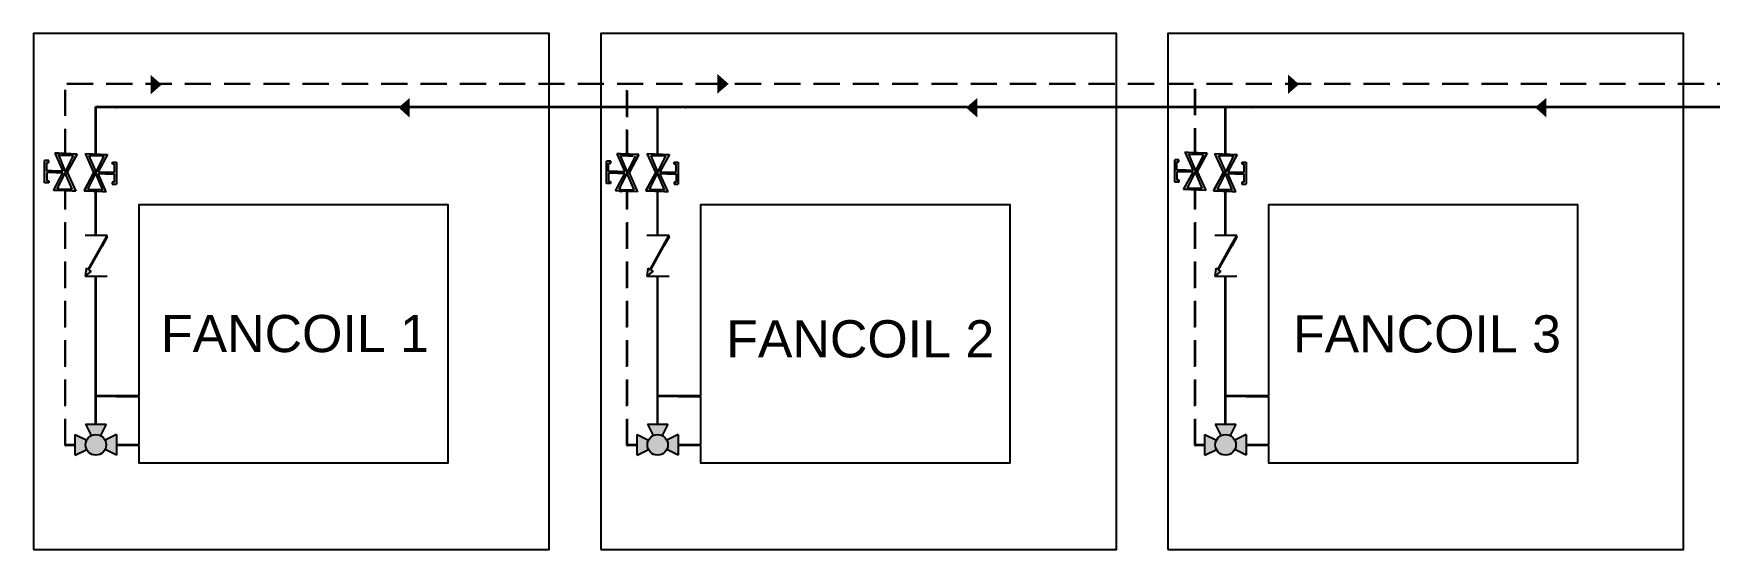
# Model space of a CAD drawing. Header units: millimetres. Extents: x -3738 to 3262, y -2165 to 2136.
# Drawn here: x -3738 to -2113, y 1636 to 2136 of the extents above; entities that cross this region are included whole.
import ezdxf

# ---------------------------------------------------------------- set-up
doc = ezdxf.new("R2010")
doc.units = ezdxf.units.MM
doc.linetypes.add('DASHEDX2', pattern=[38.1, 25.4, -12.7])
doc.styles.get("Standard").update_dxf_attribs({"font": 'arial.ttf'})

msp = doc.modelspace()

# ---------------------------------------------------------------- hatches: boundary and pattern name
h = msp.add_hatch(color=256)
h.set_gradient(color1=(255, 255, 255), tint=1)
h.paths.add_polyline_path([(-3624.1, 2077.5), (-3613.3, 2087), (-3624.1, 2096.5), (-3624.1, 2087.7)])
h = msp.add_hatch(color=256)
h.set_gradient(color1=(255, 255, 255), tint=1)
h.paths.add_polyline_path([(-3074.4, 2078.3), (-3063.6, 2087.7), (-3074.4, 2097.2), (-3074.4, 2088.4)])
h = msp.add_hatch(color=256)
h.set_gradient(color1=(255, 255, 255), tint=1)
h.paths.add_polyline_path([(-2521.3, 2077.9), (-2510.5, 2087.3), (-2521.3, 2096.8), (-2521.3, 2088)])
h = msp.add_hatch(color=256)
h.set_gradient(color1=(255, 255, 255), tint=1)
h.paths.add_polyline_path([(-3372.8, 2074.1), (-3383.7, 2064.8), (-3373, 2055.2), (-3372.9, 2064)])
h = msp.add_hatch(color=256)
h.set_gradient(color1=(255, 255, 255), tint=1)
h.paths.add_polyline_path([(-2822.4, 2074.1), (-2833.3, 2064.7), (-2822.6, 2055.2), (-2822.5, 2063.9)])
h = msp.add_hatch(color=256)
h.set_gradient(color1=(255, 255, 255), tint=1)
h.paths.add_polyline_path([(-2270.7, 2074.2), (-2281.6, 2064.9), (-2270.9, 2055.3), (-2270.8, 2064.1)])
h = msp.add_hatch(color=256)
h.set_gradient(color1=(255, 255, 255), tint=1)
h.paths.add_polyline_path([(-3709, 2003), (-3715.8, 2003.2), (-3719.8, 2003.4), (-3724.8, 2003.4), (-3724.8, 2011.4), (-3722.8, 2011.4), (-3722.8, 2013.4), (-3726.8, 2013.4), (-3726.8, 1991.8), (-3722.8, 1991.8), (-3722.8, 1993.8), (-3724.8, 1993.8), (-3724.8, 2001.8), (-3719.8, 2001.8), (-3715.8, 2001.6), (-3709, 2001.4), (-3718.2, 1984.5), (-3696.6, 1983.7), (-3705, 2002), (-3695.3, 2019.7), (-3716.9, 2020.5)])
h.paths.add_polyline_path([(-3713.4, 2018.8), (-3711.6, 2018.7), (-3700.8, 2018.4), (-3699, 2018.3), (-3706.8, 2002.9)], flags=16)
h.paths.add_polyline_path([(-3706.8, 2001.3), (-3700.2, 1985.6), (-3702, 1985.7), (-3712.8, 1986.1), (-3714.6, 1986.1)], flags=16)
h = msp.add_hatch(color=256)
h.set_gradient(color1=(255, 255, 255), tint=1)
h.paths.add_polyline_path([(-3674.9, 2000.8), (-3668.2, 2000.5), (-3664.2, 2000.4), (-3659.2, 2000.4), (-3659.2, 1992.4), (-3661.2, 1992.4), (-3661.2, 1990.4), (-3657.1, 1990.4), (-3657.1, 2012), (-3661.1, 2012), (-3661.1, 2010), (-3659.1, 2010), (-3659.1, 2002), (-3664.1, 2002), (-3668.1, 2002.1), (-3674.9, 2002.4), (-3665.7, 2019.3), (-3687.3, 2020.1), (-3679, 2001.7), (-3688.6, 1984), (-3667, 1983.2)])
h.paths.add_polyline_path([(-3670.5, 1984.9), (-3672.3, 1985), (-3683.1, 1985.4), (-3684.9, 1985.5), (-3677.2, 2000.8)], flags=16)
h.paths.add_polyline_path([(-3677.1, 2002.5), (-3683.8, 2018.1), (-3682, 2018.1), (-3671.2, 2017.7), (-3669.4, 2017.6)], flags=16)
h = msp.add_hatch(color=256)
h.set_gradient(color1=(255, 255, 255), tint=1)
h.paths.add_polyline_path([(-3164.2, 2002.4), (-3170.9, 2002.7), (-3174.9, 2002.8), (-3179.9, 2002.8), (-3179.9, 2010.8), (-3177.9, 2010.8), (-3177.9, 2012.8), (-3182, 2012.8), (-3182, 1991.2), (-3178, 1991.2), (-3178, 1993.2), (-3180, 1993.2), (-3180, 2001.2), (-3175, 2001.2), (-3171, 2001), (-3164.2, 2000.8), (-3173.4, 1983.9), (-3151.8, 1983.1), (-3160.1, 2001.5), (-3150.5, 2019.2), (-3172.1, 2019.9)])
h.paths.add_polyline_path([(-3168.6, 2018.2), (-3166.8, 2018.2), (-3156, 2017.8), (-3154.2, 2017.7), (-3161.9, 2002.3)], flags=16)
h.paths.add_polyline_path([(-3162, 2000.7), (-3155.3, 1985.1), (-3157.1, 1985.1), (-3167.9, 1985.5), (-3169.7, 1985.6)], flags=16)
h = msp.add_hatch(color=256)
h.set_gradient(color1=(255, 255, 255), tint=1)
h.paths.add_polyline_path([(-3130.2, 2000.8), (-3123.5, 2000.5), (-3119.5, 2000.4), (-3114.5, 2000.4), (-3114.5, 1992.4), (-3116.5, 1992.4), (-3116.5, 1990.4), (-3112.4, 1990.4), (-3112.4, 2012), (-3116.4, 2012), (-3116.4, 2010), (-3114.4, 2010), (-3114.4, 2002), (-3119.4, 2002), (-3123.4, 2002.1), (-3130.2, 2002.4), (-3121, 2019.3), (-3142.6, 2020.1), (-3134.3, 2001.7), (-3143.9, 1984), (-3122.3, 1983.2)])
h.paths.add_polyline_path([(-3125.8, 1984.9), (-3127.6, 1985), (-3138.4, 1985.4), (-3140.2, 1985.5), (-3132.5, 2000.8)], flags=16)
h.paths.add_polyline_path([(-3132.4, 2002.5), (-3139.1, 2018.1), (-3137.3, 2018.1), (-3126.5, 2017.7), (-3124.7, 2017.6)], flags=16)
h = msp.add_hatch(color=256)
h.set_gradient(color1=(255, 255, 255), tint=1)
h.paths.add_polyline_path([(-2613.2, 2003.8), (-2620, 2004.1), (-2624, 2004.2), (-2629, 2004.2), (-2629, 2012.2), (-2627, 2012.2), (-2627, 2014.2), (-2631, 2014.2), (-2631, 1992.6), (-2627, 1992.6), (-2627, 1994.6), (-2629, 1994.6), (-2629, 2002.6), (-2624, 2002.6), (-2620, 2002.5), (-2613.2, 2002.2), (-2622.5, 1985.3), (-2600.8, 1984.5), (-2609.2, 2002.9), (-2599.5, 2020.6), (-2621.2, 2021.4)])
h.paths.add_polyline_path([(-2617.6, 2019.7), (-2615.8, 2019.6), (-2605, 2019.2), (-2603.2, 2019.1), (-2611, 2003.8)], flags=16)
h.paths.add_polyline_path([(-2611, 2002.1), (-2604.4, 1986.5), (-2606.2, 1986.5), (-2617, 1986.9), (-2618.8, 1987)], flags=16)
h = msp.add_hatch(color=256)
h.set_gradient(color1=(255, 255, 255), tint=1)
h.paths.add_polyline_path([(-2579.6, 2000.8), (-2572.9, 2000.5), (-2568.9, 2000.4), (-2563.9, 2000.4), (-2563.9, 1992.4), (-2565.9, 1992.4), (-2565.9, 1990.4), (-2561.8, 1990.4), (-2561.8, 2012), (-2565.8, 2012), (-2565.8, 2010), (-2563.8, 2010), (-2563.8, 2002), (-2568.8, 2002), (-2572.8, 2002.1), (-2579.6, 2002.4), (-2570.4, 2019.3), (-2592, 2020.1), (-2583.6, 2001.7), (-2593.3, 1984), (-2571.7, 1983.2)])
h.paths.add_polyline_path([(-2575.2, 1984.9), (-2577, 1985), (-2587.8, 1985.4), (-2589.6, 1985.5), (-2581.8, 2000.8)], flags=16)
h.paths.add_polyline_path([(-2581.8, 2002.5), (-2588.5, 2018.1), (-2586.7, 2018.1), (-2575.9, 2017.7), (-2574.1, 2017.6)], flags=16)
h = msp.add_hatch(color=256)
h.set_gradient(color1=(255, 255, 255), tint=1)
h.paths.add_polyline_path([(-3683.8, 1907.5), (-3671.1, 1930.3), (-3666, 1939.5), (-3666, 1940.9), (-3666.1, 1940.9), (-3671.8, 1930.6), (-3684.5, 1907.9), (-3686.6, 1909.1), (-3687.6, 1901.4), (-3681.6, 1906.3)])
h = msp.add_hatch(color=256)
h.set_gradient(color1=(255, 255, 255), tint=1)
h.paths.add_polyline_path([(-3139.1, 1907.5), (-3126.4, 1930.3), (-3121.3, 1939.5), (-3121.3, 1940.9), (-3121.4, 1940.9), (-3127.1, 1930.6), (-3139.8, 1907.9), (-3141.9, 1909.1), (-3142.9, 1901.4), (-3136.9, 1906.3)])
h = msp.add_hatch(color=256)
h.set_gradient(color1=(255, 255, 255), tint=1)
h.paths.add_polyline_path([(-2588.5, 1907.5), (-2575.8, 1930.3), (-2570.7, 1939.5), (-2570.7, 1940.9), (-2570.8, 1940.9), (-2576.5, 1930.6), (-2589.1, 1907.9), (-2591.3, 1909.1), (-2592.3, 1901.4), (-2586.3, 1906.3)])
h = msp.add_hatch(color=256)
h.set_gradient(color1=(255, 255, 255), tint=1)
h.paths.add_polyline_path([(-3697.1, 1727.9), (-3686, 1733.4, -0.116434), (-3687.1, 1737.9, -0.116434), (-3686, 1742.3), (-3697.1, 1747.9)])
h.paths.add_polyline_path([(-3657.1, 1747.9), (-3668.1, 1742.3, -0.116434), (-3667.1, 1737.9, -0.116434), (-3668.1, 1733.4), (-3657.1, 1727.9)])
h.paths.add_polyline_path([(-3667.1, 1757.9), (-3687.1, 1757.9), (-3681.5, 1746.8, -0.236068), (-3672.6, 1746.8)])
h.paths.add_polyline_path([(-3667.1, 1737.9, 1), (-3687.1, 1737.9, 1)])
h = msp.add_hatch(color=256)
h.set_gradient(color1=(255, 255, 255), tint=1)
h.paths.add_polyline_path([(-3152.4, 1727.9), (-3141.3, 1733.4, -0.116434), (-3142.4, 1737.9, -0.116434), (-3141.3, 1742.3), (-3152.4, 1747.9)])
h.paths.add_polyline_path([(-3112.4, 1747.9), (-3123.4, 1742.3, -0.116434), (-3122.4, 1737.9, -0.116434), (-3123.4, 1733.4), (-3112.4, 1727.9)])
h.paths.add_polyline_path([(-3122.4, 1757.9), (-3142.4, 1757.9), (-3136.8, 1746.8, -0.236068), (-3127.9, 1746.8)])
h.paths.add_polyline_path([(-3122.4, 1737.9, 1), (-3142.4, 1737.9, 1)])
h = msp.add_hatch(color=256)
h.set_gradient(color1=(255, 255, 255), tint=1)
h.paths.add_polyline_path([(-2601.7, 1727.9), (-2590.7, 1733.4, -0.116434), (-2591.7, 1737.9, -0.116434), (-2590.7, 1742.3), (-2601.7, 1747.9)])
h.paths.add_polyline_path([(-2561.7, 1747.9), (-2572.8, 1742.3, -0.116434), (-2571.7, 1737.9, -0.116434), (-2572.8, 1733.4), (-2561.7, 1727.9)])
h.paths.add_polyline_path([(-2571.7, 1757.9), (-2591.7, 1757.9), (-2586.2, 1746.8, -0.236068), (-2577.3, 1746.8)])
h.paths.add_polyline_path([(-2571.7, 1737.9, 1), (-2591.7, 1737.9, 1)])

# ---------------------------------------------------------------- linework, layer by layer
at = {"linetype": 'DASHEDX2'}
for p, q in [((-98.4, 2087.8), (-3706.9, 2087.8)), ((-3706.9, 2018.6), (-3706.9, 2087.8)), ((-98.4, 2087.3), (-3706.4, 2087.3)), ((-3706.4, 2018.6), (-3706.4, 2087.3)), ((-3162.2, 2018), (-3162.2, 2087.3)), ((-3161.7, 2017.5), (-3161.7, 2087.3)), ((-2611.5, 2019.4), (-2611.5, 2087.3)), ((-2611, 2019.4), (-2611, 2087.3)), ((-2555.7, 2064.9), (-2555.2, 2064.9)), ((-3706.9, 2003.3), (-3706.9, 2001.1)), ((-3706.4, 2003.6), (-3706.4, 2000.4)), ((-3162.4, 2003.5), (-3162.4, 1999.8)), ((-3161.9, 2002.3), (-3161.9, 2000.6)), ((-2611.3, 2004.5), (-2611.3, 2001.6)), ((-2610.8, 2004.1), (-2610.8, 2001.6)), ((-3706.9, 1737.3), (-3706.9, 1985.5)), ((-3706.4, 1737.8), (-3706.4, 1985.5)), ((-3162.2, 1737.3), (-3162.2, 1984.8)), ((-3161.7, 1737.8), (-3161.7, 1984.8)), ((-2611.5, 1737.3), (-2611.5, 1986.4)), ((-2611, 1737.8), (-2611, 1986.3))]:
    msp.add_line(p, q, dxfattribs=at)
for p, q in [((-3237.6, 2065.4), (-3677.3, 2065.4)), ((-3677.3, 2017.9), (-3677.3, 2065.4)), ((-3657.1, 2064.9), (-3676.8, 2064.9)), ((-3676.8, 2017.9), (-3676.8, 2064.9)), ((-3657.1, 2064.9), (-3656.6, 2064.9)), ((-3132.6, 2064.9), (-3656.6, 2064.9)), ((-387.6, 2065.4), (-3237.6, 2065.4)), ((-3132.6, 2017.9), (-3132.6, 2064.9)), ((-3105.7, 2064.9), (-3132.1, 2064.9)), ((-3132.1, 2017.9), (-3132.1, 2064.9)), ((-3105.7, 2064.9), (-3105.2, 2064.9)), ((-2582, 2064.9), (-3105.2, 2064.9)), ((-2582, 2017.9), (-2582, 2064.9)), ((-2555.7, 2064.9), (-2581.5, 2064.9)), ((-2581.5, 2017.9), (-2581.5, 2064.9)), ((-2031.7, 2064.9), (-2555.2, 2064.9)), ((-3713.3, 2020.4), (-3716.9, 2020.5)), ((-3716.9, 2020.5), (-3695.3, 2019.7)), ((-3716.9, 2020.5), (-3709, 2003)), ((-3711.6, 2018.7), (-3713.4, 2018.8)), ((-3713.4, 2018.8), (-3706.8, 2002.9)), ((-3695.3, 2019.7), (-3713.3, 2020.4)), ((-3711.6, 2018.7), (-3700.8, 2018.4)), ((-3699, 2018.3), (-3706.8, 2002.9)), ((-3705, 2002), (-3695.3, 2019.7)), ((-3695.3, 2019.7), (-3705, 2002)), ((-3700.8, 2018.4), (-3699, 2018.3)), ((-3695.3, 2019.7), (-3698.9, 2019.9)), ((-3679, 2001.7), (-3687.3, 2020.1)), ((-3687.3, 2020.1), (-3669.3, 2019.4)), ((-3687.3, 2020.1), (-3683.7, 2019.9)), ((-3679, 2001.7), (-3687.3, 2020.1)), ((-3687.3, 2020.1), (-3665.7, 2019.3)), ((-3682, 2018.1), (-3683.8, 2018.1)), ((-3683.8, 2018.1), (-3677.1, 2002.5)), ((-3671.2, 2017.7), (-3682, 2018.1)), ((-3669.4, 2017.6), (-3677.1, 2002.5)), ((-3665.7, 2019.3), (-3674.9, 2002.4)), ((-3671.2, 2017.7), (-3669.4, 2017.6)), ((-3669.3, 2019.4), (-3665.7, 2019.3)), ((-3168.5, 2019.8), (-3172.1, 2019.9)), ((-3172.1, 2019.9), (-3150.5, 2019.2)), ((-3172.1, 2019.9), (-3164.2, 2002.4)), ((-3166.8, 2018.2), (-3168.6, 2018.2)), ((-3168.6, 2018.2), (-3161.9, 2002.3)), ((-3150.5, 2019.2), (-3168.5, 2019.8)), ((-3166.8, 2018.2), (-3156, 2017.8)), ((-3154.2, 2017.7), (-3161.9, 2002.3)), ((-3160.1, 2001.5), (-3150.5, 2019.2)), ((-3150.5, 2019.2), (-3160.1, 2001.5)), ((-3134.3, 2001.7), (-3142.6, 2020.1)), ((-3142.6, 2020.1), (-3124.6, 2019.4)), ((-3142.6, 2020.1), (-3139, 2019.9)), ((-3134.3, 2001.7), (-3142.6, 2020.1)), ((-3142.6, 2020.1), (-3121, 2019.3)), ((-3137.3, 2018.1), (-3139.1, 2018.1)), ((-3139.1, 2018.1), (-3132.4, 2002.5)), ((-3126.5, 2017.7), (-3137.3, 2018.1)), ((-3124.7, 2017.6), (-3132.4, 2002.5)), ((-3121, 2019.3), (-3130.2, 2002.4)), ((-3126.5, 2017.7), (-3124.7, 2017.6)), ((-3124.6, 2019.4), (-3121, 2019.3)), ((-2617.6, 2021.2), (-2621.2, 2021.4)), ((-2621.2, 2021.4), (-2599.5, 2020.6)), ((-2621.2, 2021.4), (-2613.2, 2003.8)), ((-2599.5, 2020.6), (-2617.6, 2021.2)), ((-2615.8, 2019.6), (-2617.6, 2019.7)), ((-2617.6, 2019.7), (-2611, 2003.8)), ((-2615.8, 2019.6), (-2605, 2019.2)), ((-2603.2, 2019.1), (-2611, 2003.8)), ((-2609.2, 2002.9), (-2599.5, 2020.6)), ((-2599.5, 2020.6), (-2609.2, 2002.9)), ((-2605, 2019.2), (-2603.2, 2019.1)), ((-2599.5, 2020.6), (-2603.1, 2020.7)), ((-2583.6, 2001.7), (-2592, 2020.1)), ((-2592, 2020.1), (-2574, 2019.4)), ((-2592, 2020.1), (-2588.4, 2019.9)), ((-2583.6, 2001.7), (-2592, 2020.1)), ((-2592, 2020.1), (-2570.4, 2019.3)), ((-2586.7, 2018.1), (-2588.5, 2018.1)), ((-2588.5, 2018.1), (-2581.8, 2002.5)), ((-2575.9, 2017.7), (-2586.7, 2018.1)), ((-2574.1, 2017.6), (-2581.8, 2002.5)), ((-2570.4, 2019.3), (-2579.6, 2002.4)), ((-2575.9, 2017.7), (-2574.1, 2017.6)), ((-2574, 2019.4), (-2570.4, 2019.3)), ((-3722.8, 2013.4), (-3726.8, 2013.4)), ((-3726.8, 1991.8), (-3726.8, 2013.4)), ((-3724.8, 2003.4), (-3724.8, 2011.4)), ((-3724.8, 2011.4), (-3722.8, 2011.4)), ((-3719.8, 2003.4), (-3724.8, 2003.4)), ((-3719.8, 2001.8), (-3724.8, 2001.8)), ((-3724.8, 2001.8), (-3724.8, 1993.8)), ((-3722.8, 2011.4), (-3722.8, 2013.4)), ((-3715.8, 2003.2), (-3719.8, 2003.4)), ((-3715.8, 2001.6), (-3719.8, 2001.8)), ((-3718.2, 1984.5), (-3709, 2001.4)), ((-3709, 2003), (-3715.8, 2003.2)), ((-3709, 2001.4), (-3715.8, 2001.6)), ((-3714.6, 1986.1), (-3706.8, 2001.3)), ((-3700.2, 1985.6), (-3706.8, 2001.3)), ((-3705, 2002), (-3696.6, 1983.7)), ((-3705, 2002), (-3696.6, 1983.7)), ((-3679, 2001.7), (-3688.6, 1984)), ((-3688.6, 1984), (-3679, 2001.7)), ((-3684.9, 1985.5), (-3677.2, 2000.8)), ((-3677.3, 2000.6), (-3677.3, 2002.9)), ((-3670.5, 1984.9), (-3677.2, 2000.8)), ((-3676.8, 2000), (-3676.8, 2003.1)), ((-3674.9, 2002.4), (-3668.1, 2002.1)), ((-3674.9, 2000.8), (-3668.2, 2000.5)), ((-3667, 1983.2), (-3674.9, 2000.8)), ((-3668.2, 2000.5), (-3664.2, 2000.4)), ((-3668.1, 2002.1), (-3664.1, 2002)), ((-3664.2, 2000.4), (-3659.2, 2000.4)), ((-3664.1, 2002), (-3659.1, 2002)), ((-3661.1, 2010), (-3661.1, 2012)), ((-3661.1, 2012), (-3657.1, 2012)), ((-3659.1, 2010), (-3661.1, 2010)), ((-3659.2, 2000.4), (-3659.2, 1992.4)), ((-3659.1, 2002), (-3659.1, 2010)), ((-3657.1, 2012), (-3657.1, 1990.4)), ((-3177.9, 2012.8), (-3182, 2012.8)), ((-3182, 1991.2), (-3182, 2012.8)), ((-3175, 2001.2), (-3180, 2001.2)), ((-3180, 2001.2), (-3180, 1993.2)), ((-3179.9, 2002.8), (-3179.9, 2010.8)), ((-3179.9, 2010.8), (-3177.9, 2010.8)), ((-3174.9, 2002.8), (-3179.9, 2002.8)), ((-3177.9, 2010.8), (-3177.9, 2012.8)), ((-3171, 2001), (-3175, 2001.2)), ((-3170.9, 2002.7), (-3174.9, 2002.8)), ((-3173.4, 1983.9), (-3164.2, 2000.8)), ((-3164.2, 2000.8), (-3171, 2001)), ((-3164.2, 2002.4), (-3170.9, 2002.7)), ((-3169.7, 1985.6), (-3162, 2000.7)), ((-3155.3, 1985.1), (-3162, 2000.7)), ((-3160.1, 2001.5), (-3151.8, 1983.1)), ((-3160.1, 2001.5), (-3151.8, 1983.1)), ((-3134.3, 2001.7), (-3143.9, 1984)), ((-3143.9, 1984), (-3134.3, 2001.7)), ((-3140.2, 1985.5), (-3132.5, 2000.8)), ((-3132.6, 2000.6), (-3132.6, 2002.9)), ((-3125.8, 1984.9), (-3132.5, 2000.8)), ((-3132.1, 2000), (-3132.1, 2003.1)), ((-3130.2, 2002.4), (-3123.4, 2002.1)), ((-3130.2, 2000.8), (-3123.5, 2000.5)), ((-3122.3, 1983.2), (-3130.2, 2000.8)), ((-3123.5, 2000.5), (-3119.5, 2000.4)), ((-3123.4, 2002.1), (-3119.4, 2002)), ((-3119.5, 2000.4), (-3114.5, 2000.4)), ((-3119.4, 2002), (-3114.4, 2002)), ((-3116.4, 2010), (-3116.4, 2012)), ((-3116.4, 2012), (-3112.4, 2012)), ((-3114.4, 2010), (-3116.4, 2010)), ((-3114.5, 2000.4), (-3114.5, 1992.4)), ((-3114.4, 2002), (-3114.4, 2010)), ((-3112.4, 2012), (-3112.4, 1990.4)), ((-2627, 2014.2), (-2631, 2014.2)), ((-2631, 1992.6), (-2631, 2014.2)), ((-2629, 2004.2), (-2629, 2012.2)), ((-2629, 2012.2), (-2627, 2012.2)), ((-2624, 2004.2), (-2629, 2004.2)), ((-2624, 2002.6), (-2629, 2002.6)), ((-2629, 2002.6), (-2629, 1994.6)), ((-2627, 2012.2), (-2627, 2014.2)), ((-2620, 2004.1), (-2624, 2004.2)), ((-2620, 2002.5), (-2624, 2002.6)), ((-2622.5, 1985.3), (-2613.2, 2002.2)), ((-2613.2, 2003.8), (-2620, 2004.1)), ((-2613.2, 2002.2), (-2620, 2002.5)), ((-2618.8, 1987), (-2611, 2002.1)), ((-2604.4, 1986.5), (-2611, 2002.1)), ((-2609.2, 2002.9), (-2600.8, 1984.5)), ((-2609.2, 2002.9), (-2600.8, 1984.5)), ((-2583.6, 2001.7), (-2593.3, 1984)), ((-2593.3, 1984), (-2583.6, 2001.7)), ((-2589.6, 1985.5), (-2581.8, 2000.8)), ((-2582, 2000.6), (-2582, 2002.9)), ((-2575.2, 1984.9), (-2581.8, 2000.8)), ((-2581.5, 2000), (-2581.5, 2003.1)), ((-2579.6, 2002.4), (-2572.8, 2002.1)), ((-2579.6, 2000.8), (-2572.9, 2000.5)), ((-2571.7, 1983.2), (-2579.6, 2000.8)), ((-2572.9, 2000.5), (-2568.9, 2000.4)), ((-2572.8, 2002.1), (-2568.8, 2002)), ((-2568.9, 2000.4), (-2563.9, 2000.4)), ((-2568.8, 2002), (-2563.8, 2002)), ((-2565.8, 2010), (-2565.8, 2012)), ((-2565.8, 2012), (-2561.8, 2012)), ((-2563.8, 2010), (-2565.8, 2010)), ((-2563.9, 2000.4), (-2563.9, 1992.4)), ((-2563.8, 2002), (-2563.8, 2010)), ((-2561.8, 2012), (-2561.8, 1990.4)), ((-3722.8, 1991.8), (-3726.8, 1991.8)), ((-3724.8, 1993.8), (-3722.8, 1993.8)), ((-3722.8, 1993.8), (-3722.8, 1991.8)), ((-3714.6, 1984.3), (-3718.2, 1984.5)), ((-3696.6, 1983.7), (-3718.2, 1984.5)), ((-3712.8, 1986.1), (-3714.6, 1986.1)), ((-3696.6, 1983.7), (-3714.6, 1984.3)), ((-3712.8, 1986.1), (-3702, 1985.7)), ((-3702, 1985.7), (-3700.2, 1985.6)), ((-3696.6, 1983.7), (-3700.2, 1983.8)), ((-3688.6, 1984), (-3670.6, 1983.4)), ((-3688.6, 1984), (-3685, 1983.9)), ((-3667, 1983.2), (-3688.6, 1984)), ((-3683.1, 1985.4), (-3684.9, 1985.5)), ((-3672.3, 1985), (-3683.1, 1985.4)), ((-3677.3, 1940.9), (-3677.3, 1985.2)), ((-3676.8, 1940.9), (-3676.8, 1985.2)), ((-3672.3, 1985), (-3670.5, 1984.9)), ((-3670.6, 1983.4), (-3667, 1983.2)), ((-3659.2, 1992.4), (-3661.2, 1992.4)), ((-3661.2, 1992.4), (-3661.2, 1990.4)), ((-3661.2, 1990.4), (-3657.1, 1990.4)), ((-3178, 1991.2), (-3182, 1991.2)), ((-3180, 1993.2), (-3178, 1993.2)), ((-3178, 1993.2), (-3178, 1991.2)), ((-3169.8, 1983.8), (-3173.4, 1983.9)), ((-3151.8, 1983.1), (-3173.4, 1983.9)), ((-3168.1, 1985), (-3169.9, 1985.1)), ((-3151.8, 1983.1), (-3169.8, 1983.8)), ((-3169.8, 1983.8), (-3166.2, 1983.6)), ((-3167.9, 1985.5), (-3169.7, 1985.6)), ((-3167.9, 1985.5), (-3157.1, 1985.1)), ((-3157.1, 1985.1), (-3155.3, 1985.1)), ((-3151.8, 1983.1), (-3155.4, 1983.3)), ((-3143.9, 1984), (-3125.9, 1983.4)), ((-3143.9, 1984), (-3140.3, 1983.9)), ((-3122.3, 1983.2), (-3143.9, 1984)), ((-3138.4, 1985.4), (-3140.2, 1985.5)), ((-3127.6, 1985), (-3138.4, 1985.4)), ((-3132.6, 1940.9), (-3132.6, 1985.2)), ((-3132.1, 1940.9), (-3132.1, 1985.2)), ((-3127.6, 1985), (-3125.8, 1984.9)), ((-3125.9, 1983.4), (-3122.3, 1983.2)), ((-3114.5, 1992.4), (-3116.5, 1992.4)), ((-3116.5, 1992.4), (-3116.5, 1990.4)), ((-3116.5, 1990.4), (-3112.4, 1990.4)), ((-2627, 1992.6), (-2631, 1992.6)), ((-2629, 1994.6), (-2627, 1994.6)), ((-2627, 1994.6), (-2627, 1992.6)), ((-2618.8, 1985.2), (-2622.5, 1985.3)), ((-2600.8, 1984.5), (-2622.5, 1985.3)), ((-2617, 1986.9), (-2618.8, 1987)), ((-2600.8, 1984.5), (-2618.8, 1985.2)), ((-2617, 1986.9), (-2606.2, 1986.5)), ((-2606.2, 1986.5), (-2604.4, 1986.5)), ((-2600.8, 1984.5), (-2604.4, 1984.7)), ((-2593.3, 1984), (-2575.3, 1983.4)), ((-2593.3, 1984), (-2589.7, 1983.9)), ((-2571.7, 1983.2), (-2593.3, 1984)), ((-2587.8, 1985.4), (-2589.6, 1985.5)), ((-2577, 1985), (-2587.8, 1985.4)), ((-2582, 1940.9), (-2582, 1985.2)), ((-2581.5, 1940.9), (-2581.5, 1985.2)), ((-2577, 1985), (-2575.2, 1984.9)), ((-2575.3, 1983.4), (-2571.7, 1983.2)), ((-2563.9, 1992.4), (-2565.9, 1992.4)), ((-2565.9, 1992.4), (-2565.9, 1990.4)), ((-2565.9, 1990.4), (-2561.8, 1990.4)), ((-3666, 1940.9), (-3687.6, 1940.9)), ((-3671.8, 1930.6), (-3666.1, 1940.9)), ((-3666, 1939.5), (-3671.1, 1930.3)), ((-3666, 1939.5), (-3666, 1940.9)), ((-3121.3, 1940.9), (-3142.9, 1940.9)), ((-3127.1, 1930.6), (-3121.4, 1940.9)), ((-3121.3, 1939.5), (-3126.4, 1930.3)), ((-3121.3, 1939.5), (-3121.3, 1940.9)), ((-2570.7, 1940.9), (-2592.3, 1940.9)), ((-2576.5, 1930.6), (-2570.8, 1940.9)), ((-2570.7, 1939.5), (-2575.8, 1930.3)), ((-2570.7, 1939.5), (-2570.7, 1940.9)), ((-3684.5, 1907.9), (-3671.8, 1930.6)), ((-3683.8, 1907.5), (-3671.1, 1930.3)), ((-3677.3, 1919.2), (-3677.3, 1920.7)), ((-3676.8, 1920.1), (-3676.8, 1921.6)), ((-3139.8, 1907.9), (-3127.1, 1930.6)), ((-3139.1, 1907.5), (-3126.4, 1930.3)), ((-3132.6, 1919.2), (-3132.6, 1920.7)), ((-3132.1, 1920.1), (-3132.1, 1921.6)), ((-2589.1, 1907.9), (-2576.5, 1930.6)), ((-2588.5, 1907.5), (-2575.8, 1930.3)), ((-2582, 1919.2), (-2582, 1920.7)), ((-2581.5, 1920.1), (-2581.5, 1921.6)), ((-3686.6, 1909.1), (-3687.6, 1901.4)), ((-3681.6, 1906.3), (-3687.6, 1901.4)), ((-3687.6, 1901.4), (-3666, 1901.4)), ((-3686.6, 1909.1), (-3684.5, 1907.9)), ((-3683.8, 1907.5), (-3681.6, 1906.3)), ((-3677.3, 1757.9), (-3677.3, 1901.4)), ((-3676.8, 1785.4), (-3676.8, 1901.4)), ((-3141.9, 1909.1), (-3142.9, 1901.4)), ((-3136.9, 1906.3), (-3142.9, 1901.4)), ((-3142.9, 1901.4), (-3121.3, 1901.4)), ((-3141.9, 1909.1), (-3139.8, 1907.9)), ((-3139.1, 1907.5), (-3136.9, 1906.3)), ((-3132.6, 1757.9), (-3132.6, 1901.4)), ((-3132.1, 1785.4), (-3132.1, 1901.4)), ((-2591.3, 1909.1), (-2592.3, 1901.4)), ((-2586.3, 1906.3), (-2592.3, 1901.4)), ((-2592.3, 1901.4), (-2570.7, 1901.4)), ((-2591.3, 1909.1), (-2589.1, 1907.9)), ((-2588.5, 1907.5), (-2586.3, 1906.3)), ((-2582, 1757.9), (-2582, 1901.4)), ((-2581.5, 1785.4), (-2581.5, 1901.4)), ((-3656.6, 1785.4), (-3676.8, 1785.4)), ((-3676.8, 1757.9), (-3676.8, 1784.9)), ((-3657.1, 1784.9), (-3676.8, 1784.9)), ((-3657.1, 1784.9), (-3635.4, 1784.9)), ((-3635.4, 1785.4), (-3656.6, 1785.4)), ((-3111.9, 1785.4), (-3132.1, 1785.4)), ((-3132.1, 1757.9), (-3132.1, 1784.9)), ((-3112.4, 1784.9), (-3132.1, 1784.9)), ((-3112.4, 1784.9), (-3090.7, 1784.9)), ((-3090.7, 1785.4), (-3111.9, 1785.4)), ((-2561.2, 1785.4), (-2581.5, 1785.4)), ((-2581.5, 1757.9), (-2581.5, 1784.9)), ((-2561.7, 1784.9), (-2581.5, 1784.9)), ((-2561.7, 1784.9), (-2540.1, 1784.9)), ((-2540.1, 1785.4), (-2561.2, 1785.4)), ((-3687.1, 1757.9), (-3667.1, 1757.9)), ((-3687.1, 1757.9), (-3681.5, 1746.8)), ((-3667.1, 1757.9), (-3672.6, 1746.8)), ((-3142.4, 1757.9), (-3122.4, 1757.9)), ((-3142.4, 1757.9), (-3136.8, 1746.8)), ((-3122.4, 1757.9), (-3127.9, 1746.8)), ((-2591.7, 1757.9), (-2571.7, 1757.9)), ((-2591.7, 1757.9), (-2586.2, 1746.8)), ((-2571.7, 1757.9), (-2577.3, 1746.8)), ((-3697.1, 1727.9), (-3697.1, 1747.9)), ((-3697.1, 1747.9), (-3686, 1742.3)), ((-3657.1, 1747.9), (-3668.1, 1742.3)), ((-3657.1, 1747.9), (-3657.1, 1727.9)), ((-3152.4, 1727.9), (-3152.4, 1747.9)), ((-3152.4, 1747.9), (-3141.3, 1742.3)), ((-3112.4, 1747.9), (-3123.4, 1742.3)), ((-3112.4, 1747.9), (-3112.4, 1727.9)), ((-2601.7, 1727.9), (-2601.7, 1747.9)), ((-2601.7, 1747.9), (-2590.7, 1742.3)), ((-2561.7, 1747.9), (-2572.8, 1742.3)), ((-2561.7, 1747.9), (-2561.7, 1727.9)), ((-3706.9, 1737.3), (-3706.4, 1737.3)), ((-3697.1, 1737.3), (-3706.9, 1737.3)), ((-3697.1, 1737.8), (-3706.4, 1737.8)), ((-3697.1, 1727.9), (-3686, 1733.4)), ((-3657.1, 1727.9), (-3668.1, 1733.4)), ((-3635.4, 1737.8), (-3657.1, 1737.8)), ((-3635.4, 1737.3), (-3657.1, 1737.3)), ((-3152.4, 1737.3), (-3162.2, 1737.3)), ((-3162.2, 1737.3), (-3161.7, 1737.3)), ((-3152.4, 1737.8), (-3161.7, 1737.8)), ((-3152.4, 1727.9), (-3141.3, 1733.4)), ((-3112.4, 1727.9), (-3123.4, 1733.4)), ((-3090.7, 1737.8), (-3112.4, 1737.8)), ((-3090.7, 1737.3), (-3112.4, 1737.3)), ((-2601.7, 1737.3), (-2611.5, 1737.3)), ((-2611.5, 1737.3), (-2611, 1737.3)), ((-2601.7, 1737.8), (-2611, 1737.8)), ((-2601.7, 1727.9), (-2590.7, 1733.4)), ((-2561.7, 1727.9), (-2572.8, 1733.4)), ((-2540.1, 1737.8), (-2561.7, 1737.8)), ((-2540.1, 1737.3), (-2561.7, 1737.3))]:
    msp.add_line(p, q)
for points in [[(-3737.6, 1636.5), (-3237.6, 1636.5), (-3237.6, 2136.5), (-3737.6, 2136.5)], [(-3187.6, 1636.5), (-2687.6, 1636.5), (-2687.6, 2136.5), (-3187.6, 2136.5)], [(-2637.6, 1636.5), (-2137.6, 1636.5), (-2137.6, 2136.5), (-2637.6, 2136.5)]]:
    msp.add_lwpolyline(points, close=True)
for points in [[(-3635.4, 1737.3), (-3635.4, 1720.5), (-3335.4, 1720.5), (-3335.4, 1970.5), (-3635.4, 1970.5), (-3635.4, 1785.4)], [(-3090.7, 1737.3), (-3090.7, 1720.5), (-2790.7, 1720.5), (-2790.7, 1970.5), (-3090.7, 1970.5), (-3090.7, 1785.4)], [(-2540.1, 1737.3), (-2540.1, 1720.5), (-2240.1, 1720.5), (-2240.1, 1970.5), (-2540.1, 1970.5), (-2540.1, 1785.4)], [(-3635.4, 1784.9), (-3635.4, 1737.8)], [(-3090.7, 1784.9), (-3090.7, 1737.8)], [(-2540.1, 1784.9), (-2540.1, 1737.8)]]:
    msp.add_lwpolyline(points)
for centre in [(-3677.1, 1737.9), (-3132.4, 1737.9), (-2581.7, 1737.9)]:
    msp.add_circle(centre, 10)

# ---------------------------------------------------------------- texts
at = {"char_height": 36, "attachment_point": 4}
for s, insert in [('\\pxqc;FANCOIL 1', (-3635.4, 1845.5)), ('\\pxqc;FANCOIL 2', (-3087.3, 1840.4)), ('\\pxqc;FANCOIL 3', (-2537.8, 1845.2))]:
    msp.add_mtext_dynamic_manual_height_columns(s, width=302.59, gutter_width=12.5, heights=[268.4], dxfattribs=dict(at, insert=insert))

doc.saveas('drawing.dxf')
